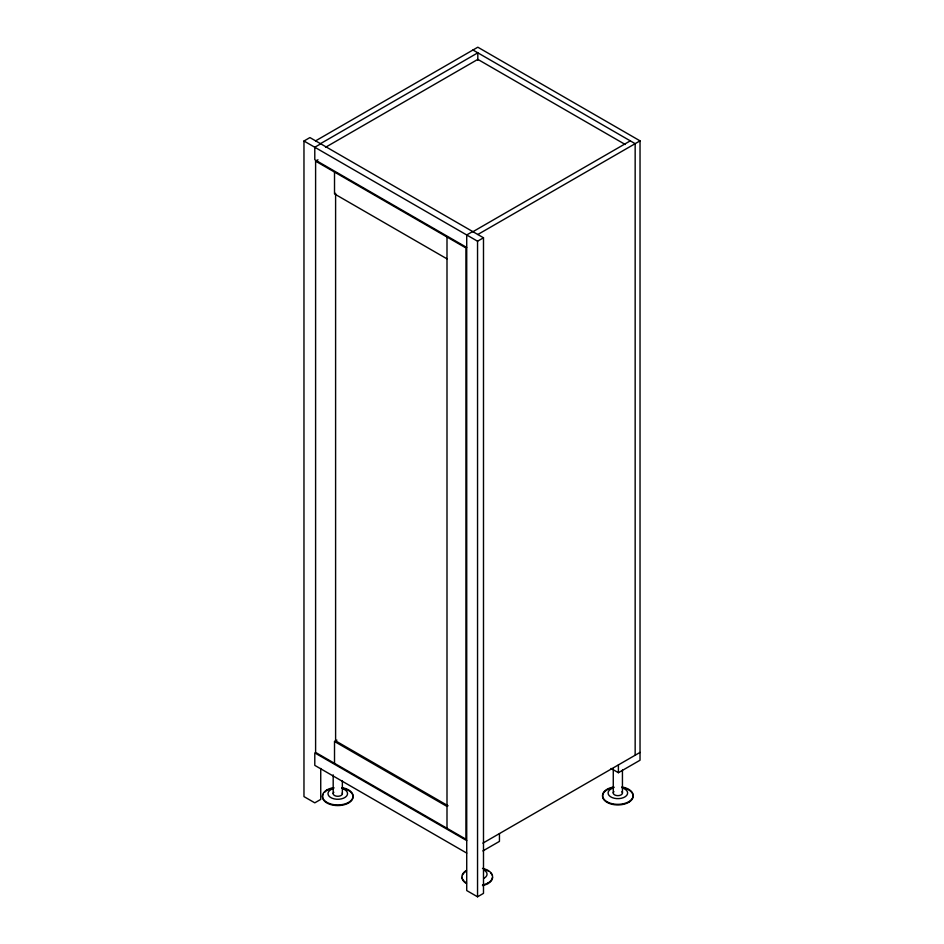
<?xml version="1.0" encoding="UTF-8"?>
<svg xmlns="http://www.w3.org/2000/svg" width="944" height="944" viewBox="0 0 944 944"><rect width="100%" height="100%" fill="white"/><g stroke="black" fill="none" stroke-linecap="round" stroke-linejoin="round"><path stroke-width="1.42" d="M483.753 878.486L484.189 878.168A9.782 5.652 0 0 0 484.189 870.167M320.736 768.463L320.736 799.403L314.789 802.837L303.968 796.594L303.968 141.01L309.927 137.576L483.493 237.782L483.493 893.366L477.546 896.8L466.725 890.558L466.725 234.973L472.673 231.54M315.603 140.857L477.817 47.2L640.032 140.857L640.032 760.227L618.403 772.711L611.028 768.451M320.464 143.665L477.817 52.817L477.817 60.192M320.736 143.818L314.789 147.252L314.789 159.737L466.725 247.458M325.538 147.288L477.817 59.378L625.211 144.479M315.603 161.141L465.911 247.93L465.911 839.204L315.603 752.415L315.603 161.141L317.975 159.772M472.944 231.693L630.297 140.857M477.817 234.501L640.032 140.857M303.968 141.01L477.546 241.216L483.493 237.782M334.518 763.342L334.518 741.488L336.902 740.12M482.891 843.145L640.032 752.415M482.903 850.933L499.447 841.387L499.447 833.587M472.944 50.008L635.159 143.665L635.159 755.224M446.996 258.857L334.518 193.921L334.518 172.068M448.07 805.798L335.604 740.863L335.604 193.296M334.518 741.488L446.996 806.424M466.725 840.608L314.789 752.887L314.789 765.372L466.725 853.093M628.669 801.763L628.669 802.365M622.438 770.044L622.438 793.066M618.403 764.9L618.403 772.711M613.27 768.475L613.27 792.936M488.083 882.935L488.083 883.537M477.546 241.216L477.546 896.8M446.996 237.003L446.996 828.277M342.353 780.735L342.353 793.692M333.185 774.859L333.185 793.562M326.954 789.904L326.954 790.506A15.293 8.826 0 0 1 330.117 789.101M621.884 791.733A4.59 2.643 0 0 1 621.022 794.919A4.59 2.643 0 0 1 615.464 795.261L614.532 794.824A4.59 2.643 0 0 1 613.942 791.627M621.813 786.989A15.293 8.826 0 0 1 630.38 800.583A15.293 8.826 0 0 1 605.328 800.583A15.293 8.826 0 0 1 613.895 786.989M621.813 787.591A15.293 8.826 0 0 1 630.38 801.185A15.293 8.826 0 0 1 605.328 801.185A15.293 8.826 0 0 1 613.895 787.591M622.745 788.11A9.782 5.652 0 0 1 625.353 796.63A9.782 5.652 0 0 1 610.355 796.63A9.782 5.652 0 0 1 612.963 788.11M342.224 793.007A4.59 2.643 0 0 1 340.477 795.768A4.59 2.643 0 0 1 335.38 795.886L334.447 795.45A4.59 2.643 0 0 1 333.846 792.252M341.728 787.615A15.293 8.826 0 0 1 350.295 801.208A15.293 8.826 0 0 1 325.243 801.208A15.293 8.826 0 0 1 333.81 787.615M351.015 792.335A15.293 8.826 0 0 1 339.769 805.503A15.293 8.826 0 0 1 323.001 794.459M324.524 792.335A15.293 8.826 0 0 1 326.058 791.072M331.297 788.747A15.293 8.826 0 0 1 333.81 788.216M341.728 788.216A15.293 8.826 0 0 1 344.23 788.747M345.41 789.101A15.293 8.826 0 0 1 350.295 791.686M342.66 788.736A9.782 5.652 0 0 1 345.268 797.255A9.782 5.652 0 0 1 330.27 797.255A9.782 5.652 0 0 1 332.878 788.736M482.502 868.386A15.293 8.826 0 0 1 492.567 876.681A15.293 8.826 0 0 1 482.502 884.988M466.454 882.935A15.293 8.826 0 0 1 466.454 870.439M492.567 877.295A15.293 8.826 0 0 1 482.502 885.59M466.454 883.537A15.293 8.826 0 0 1 461.982 877.295M462.501 875.005A15.293 8.826 0 0 1 466.454 871.041M484.921 869.636A15.293 8.826 0 0 1 488.083 871.041M490.514 872.87A15.293 8.826 0 0 1 492.048 875.005"/></g></svg>
